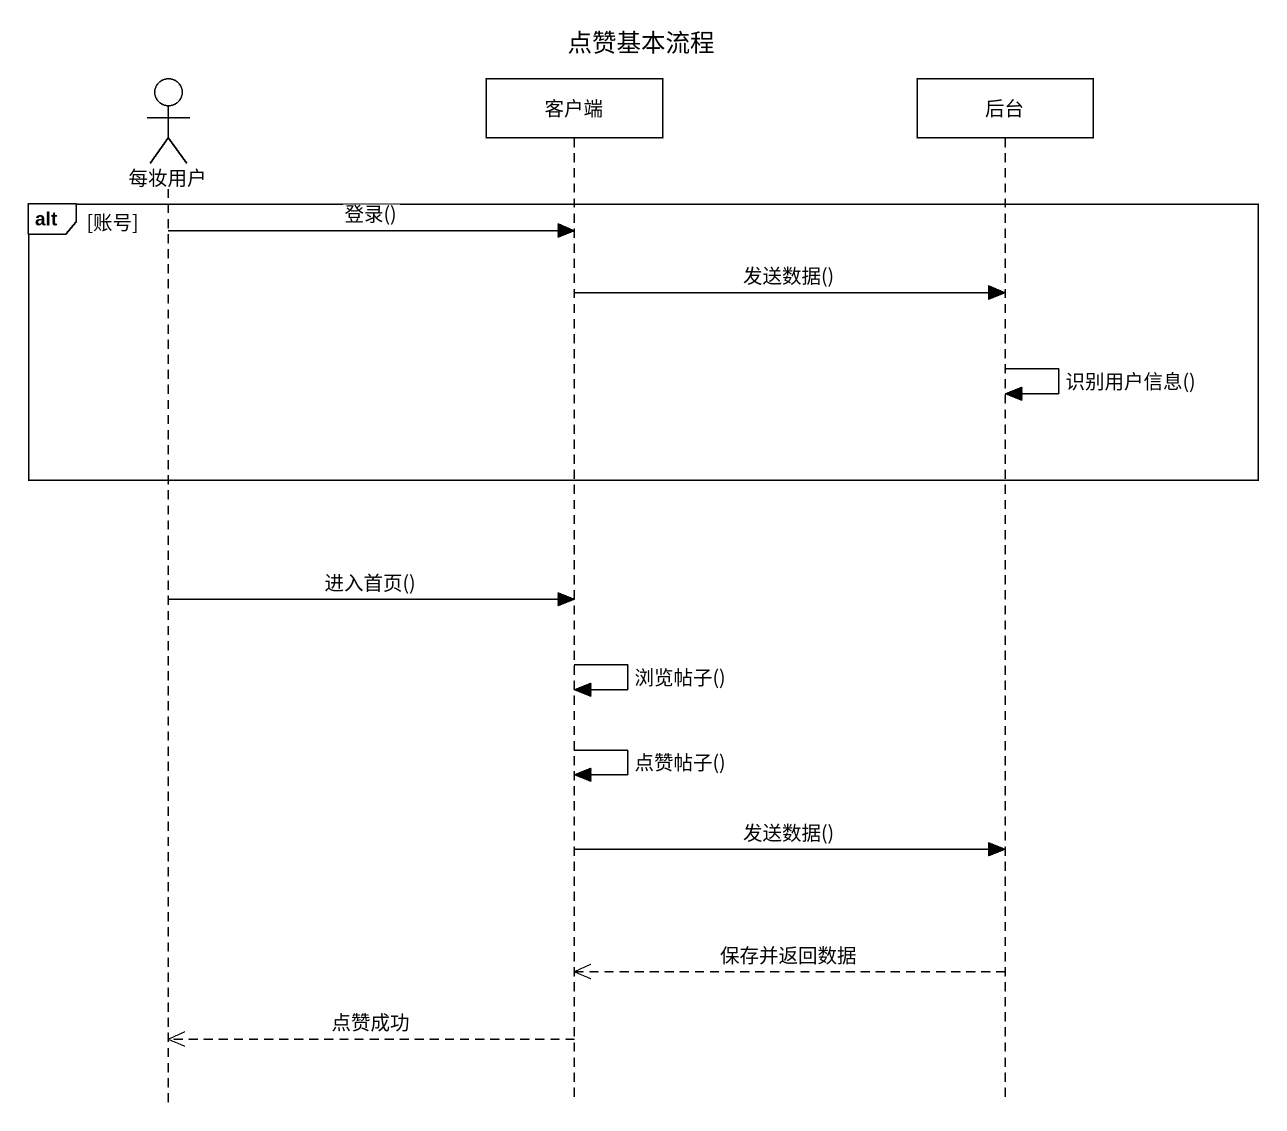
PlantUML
@startuml
title 点赞基本流程
hide footbox
actor 每妆用户
participant 客户端
participant 后台

alt 账号
  每妆用户 -> 客户端 : 登录()
  客户端 -> 后台 : 发送数据()
  后台 -> 后台 : 识别用户信息()
end
每妆用户 -> 客户端 : 进入首页()
客户端 -> 客户端 : 浏览帖子()
客户端 -> 客户端 : 点赞帖子()
客户端 -> 后台 : 发送数据()
后台 -->> 客户端 : 保存并返回数据
客户端 -->> 每妆用户 : 点赞成功
@enduml
